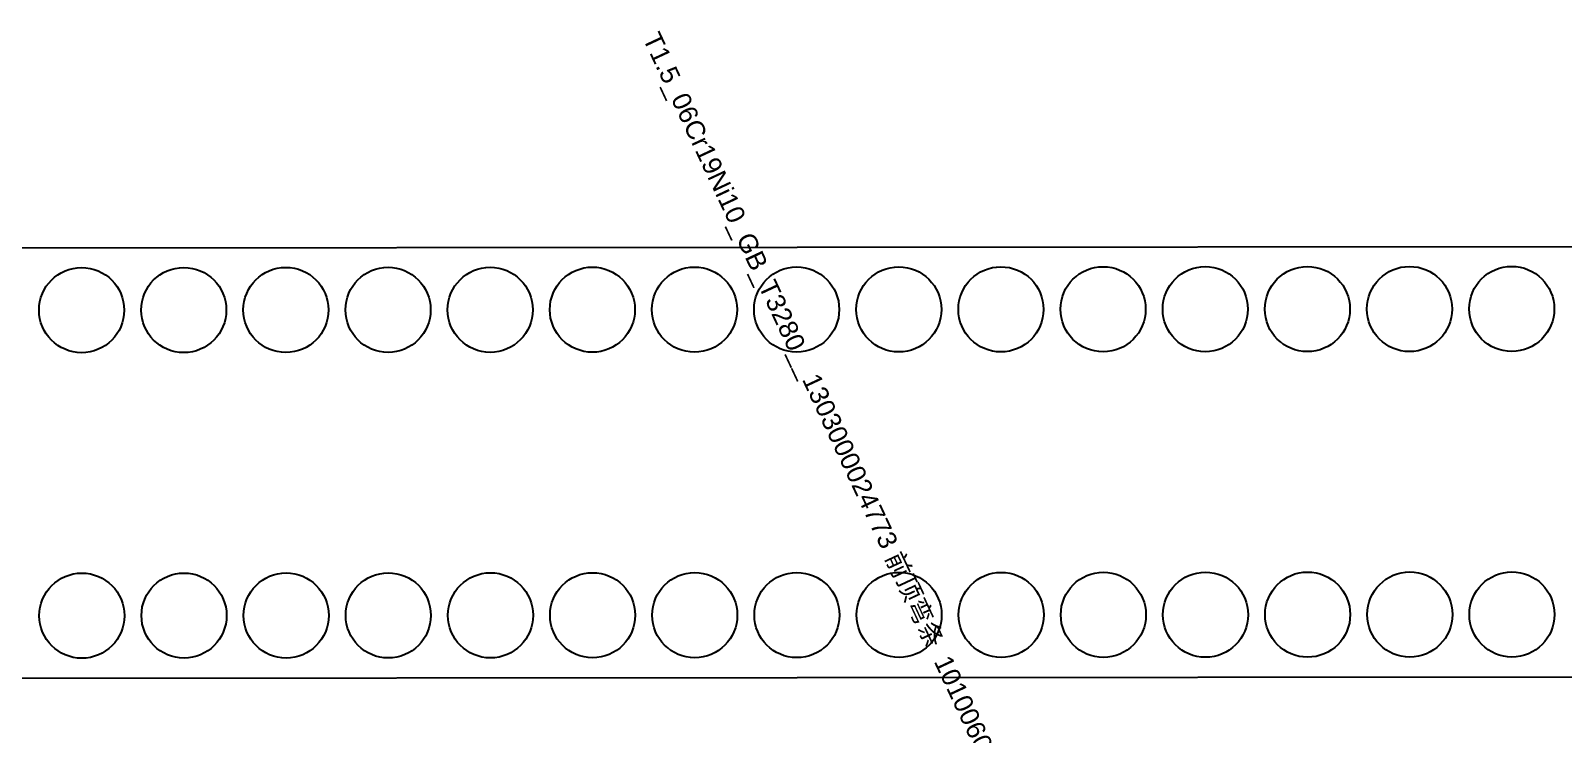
# Model space of a CAD drawing. Extents: x -16 to 22649, y -4599 to 814.
# Drawn here: x 319 to 859, y -1462 to -1214 of the extents above; entities that cross this region are included whole.
import ezdxf

# ---------------------------------------------------------------- set-up
doc = ezdxf.new("R2010")
doc.units = 0
doc.header["$MEASUREMENT"] = 0
doc.layers.get('0').update_dxf_attribs({"linetype": 'CONTINUOUS'})
doc.layers.add('S1', color=7, linetype='CONTINUOUS')
doc.layers.add('SLD-0', color=7, linetype='CONTINUOUS')
doc.styles.get("Standard").update_dxf_attribs({"font": 'arial.ttf'})

# ---------------------------------------------------------------- blocks, each defined once
blk = doc.blocks.new('1303000024773_前顶弯条_1010060')
at = {"layer": 'SLD-0', "linetype": 'CONTINUOUS'}
for p, q in [((-282.98, -491.45), (194.58, 532.68)), ((-145.5, -555.56), (332.05, 468.57))]:
    blk.add_line(p, q, dxfattribs=at)
for centre in [(74.63, 223.39), (59.42, 190.76), (172.23, 177.88), (44.2, 158.14), (157.01, 145.25), (28.99, 125.51), (141.8, 112.62), (13.77, 92.88), (126.59, 80), (-1.44, 60.25), (111.37, 47.37), (-16.66, 27.63), (96.16, 14.74), (-31.87, -5), (80.94, -17.88), (-47.08, -37.63), (65.73, -50.51), (-62.3, -70.25), (50.51, -83.14), (-77.51, -102.88), (35.3, -115.76), (-92.73, -135.51), (20.09, -148.39), (-107.94, -168.14), (4.87, -181.02), (-123.15, -200.76), (-10.34, -213.65), (-138.37, -233.39), (-25.56, -246.27), (-40.77, -278.9)]:
    blk.add_circle(centre, 15, dxfattribs=at)
at = {"layer": 'S1', "color": 3, "insert": (24.54, -11.44), "char_height": 6.6, "attachment_point": 5}
blk.add_mtext('T1.5_06Cr19Ni10_GB_T3280__1303000024773 {\\fSimSun|b0|i0|c134|p2;前顶弯条 }101006002299  {\\fSimSun|b0|i0|c134|p2;共}1{\\fSimSun|b0|i0|c134|p2;件}', dxfattribs=at)

msp = doc.modelspace()

# ---------------------------------------------------------------- block references
at = {"rotation": 295.0479565954807}
msp.add_blockref('1303000024773_前顶弯条_1010060', (607.22217, -1338.64412), dxfattribs=at)

doc.saveas('drawing.dxf')
